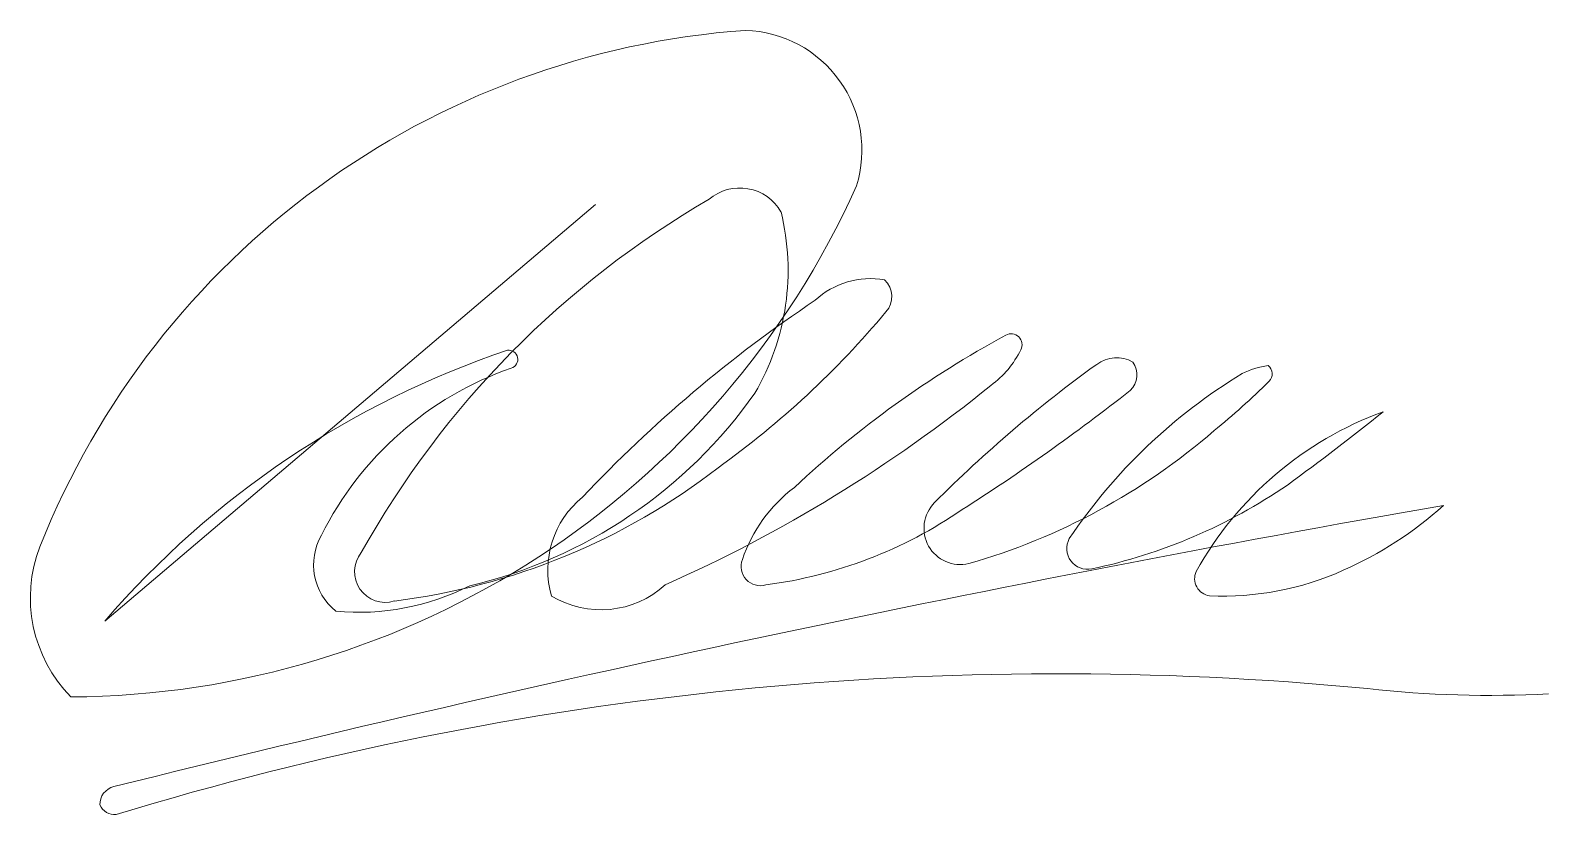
# Model space of a CAD drawing. Header units: millimetres. Extents: x 2.85 to 12.15, y 0.1 to 4.9.
import ezdxf

# ---------------------------------------------------------------- set-up
doc = ezdxf.new("R2010")
doc.units = ezdxf.units.MM

msp = doc.modelspace()

# ---------------------------------------------------------------- linework, layer by layer
at = {"color": 5, "lineweight": 5}
msp.add_line((6.3126, 3.8351), (3.3087, 1.284), dxfattribs=at)
for centre, radius, start, end in [((7.5898, -0.1213), 5.0344, 94.08625, 158.31221), ((7.2076, 4.165), 0.7357, 342.85527, 88.16815), ((3.0735, 6.1244), 5.3042, 270.29941, 335.77606), ((7.1956, 3.6448), 0.2906, 29.71804, 130.36902), ((9.8842, -1.0939), 5.734, 120.11357, 150.80201), ((5.9994, 3.4317), 1.492, 329.72568, 13.84985), ((7.9958, 2.8813), 0.4994, 80.18302, 132.72858), ((7.9866, 3.2708), 0.1394, 318.21297, 47.39403), ((12.3149, -3.7004), 8.3653, 123.83609, 136.63732), ((3.8675, 6.6931), 5.4945, 305.56318, 320.22663), ((11.7884, -2.4481), 6.2326, 118.40084, 133.09928), ((8.8568, 2.9765), 0.0665, 331.98739, 119.5765), ((7.5713, -2.3921), 5.6289, 108.62119, 139.22538), ((5.7811, 2.8866), 0.056, 286.87667, 97.28922), ((8.3814, 3.2066), 0.5947, 306.25738, 333.92453), ((9.5017, 2.694), 0.2023, 60.35811, 126.94903), ((6.473, 0.894), 2.0534, 109.2129, 153.50087), ((14.0344, -3.6049), 7.9625, 125.76973, 135.16285), ((12.0186, -0.0918), 3.3781, 121.15278, 146.16166), ((9.4954, 2.792), 0.1317, 313.07087, 36.19953), ((10.4818, 2.3974), 0.4536, 96.63428, 117.6812), ((10.3919, 2.7977), 0.0627, 314.28435, 53.2992), ((3.1317, 9.636), 8.8943, 293.9254, 309.03304), ((1.6616, 12.7834), 12.8276, 302.51991, 308.14934), ((7.2748, 5.9367), 4.4865, 309.00416, 314.79235), ((4.8602, 4.3902), 2.9698, 283.2826, 324.82957), ((11.8777, 0.5362), 2.1621, 110.13802, 150.88547), ((1.0532, 15.1191), 16.0993, 306.13869, 308.76457), ((7.5079, 5.4361), 3.953, 285.9926, 310.94533), ((4.5866, 5.4231), 4.0462, 277.02739, 307.73979), ((8.0835, 1.3689), 0.9192, 127.03027, 161.47845), ((8.6586, 4.871), 3.3393, 281.9478, 304.45139), ((31.4882, -112.5901), 116.3124, 99.894109, 103.992086), ((6.5944, 1.598), 0.5735, 129.04231, 196.21027), ((6.9999, 4.2302), 2.7474, 277.43368, 304.54066), ((8.5456, 1.8524), 0.2224, 135.1002, 283.36435), ((9.9809, 3.6716), 2.266, 293.63681, 312.17939), ((4.9522, 1.6291), 0.3649, 150.25732, 231.22244), ((9.3239, 1.7283), 0.1268, 151.26403, 281.80125), ((3.7213, 1.4271), 0.8676, 158.91678, 224.37838), ((5.0252, 1.5862), 0.1875, 141.33395, 287.52566), ((7.3225, 1.6194), 0.1182, 159.43003, 286.14483), ((10.0865, 1.5449), 0.1068, 156.12455, 261.80767), ((10.154, 3.2232), 1.786, 267.34231, 294.31617), ((4.8626, 2.8502), 1.5119, 264.72825, 296.72807), ((6.3457, 1.9368), 0.5832, 238.81106, 312.37902), ((9.1428, -18.7327), 19.6952, 84.47892, 107.01712), ((11.7874, 7.6171), 6.7875, 263.65832, 273.03121), ((3.3907, 0.1627), 0.1114, 103.20009, 181.86381), ((3.3688, 0.1968), 0.0971, 202.82277, 275.93099)]:
    msp.add_arc(centre, radius, start, end, dxfattribs=at)

doc.saveas('drawing.dxf')
